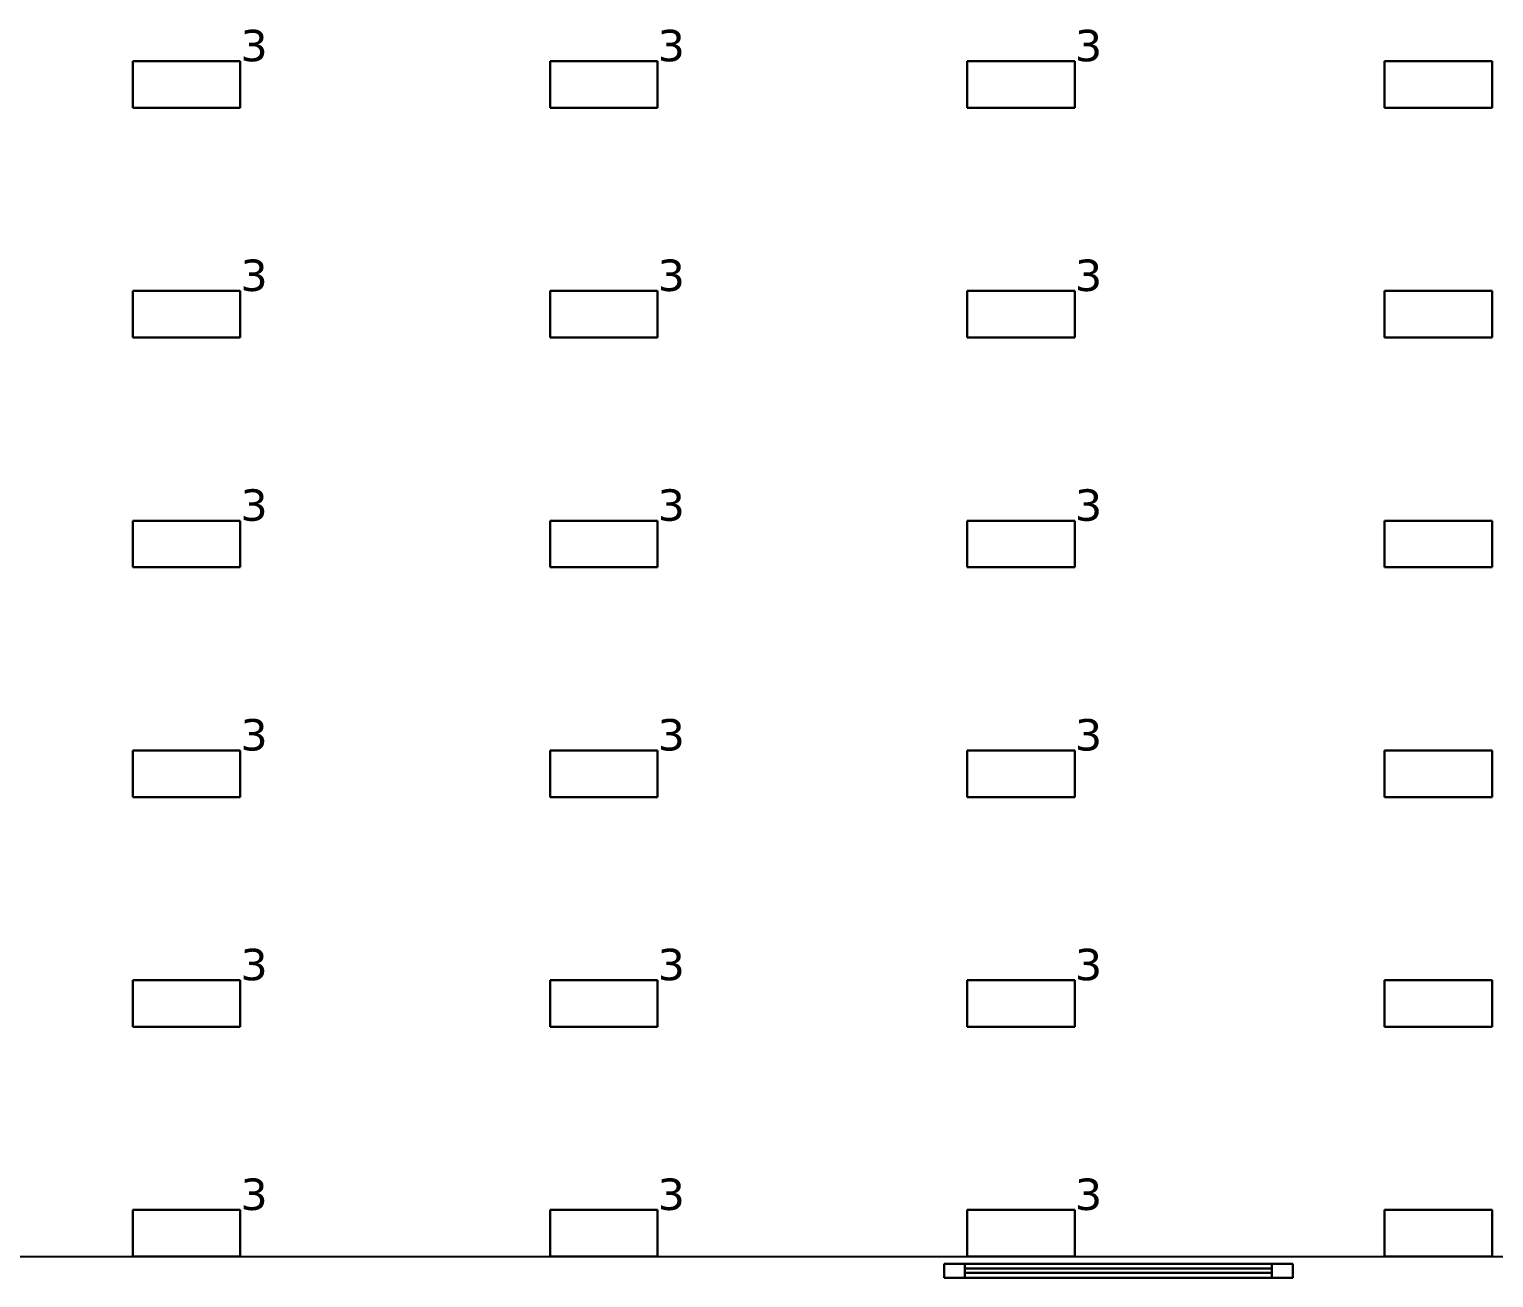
# Model space of a CAD drawing. Header units: inches. Extents: x 28 to 141, y 59 to 110.
# Drawn here: x 49.08 to 57.48, y 59.17 to 66.33 of the extents above; entities that cross this region are included whole.
import ezdxf

# ---------------------------------------------------------------- set-up
doc = ezdxf.new("R2010")
doc.units = ezdxf.units.IN
doc.header["$MEASUREMENT"] = 0
for name, color, linetype, true_color in [('DLX_BLD1_APERT', 7, 'Continuous', 0x969696), ('DLX_BLD1_CALC', 3, 'Continuous', 0x00ff00), ('DLX_BLD1_LUM', 7, 'Continuous', 0xffd400), ('DLX_BLD1_LUMKEY_IDX', 7, 'Continuous', 0x969696)]:
    doc.layers.add(name, color=color, linetype=linetype, true_color=true_color)
doc.styles.add('TableTextStyle', font='')
doc.styles.get('TableTextStyle').set_extended_font_data('VERDANA.TTF')

msp = doc.modelspace()

# ---------------------------------------------------------------- linework, layer by layer
at = {"layer": 'DLX_BLD1_APERT'}
for points in [[(56.3238, 59.2532, 0), (54.3238, 59.2532, 0)], [(54.3238, 59.2532, 0), (54.3238, 59.1732, 0)], [(54.3238, 59.2532, 0), (54.3238, 59.2532, 0)], [(54.3238, 59.2532, 0), (54.3238, 59.1732, 0)], [(54.3238, 59.1732, 0), (54.3238, 59.2532, 0)], [(54.3238, 59.2532, 0), (56.3238, 59.2532, 0)], [(54.3238, 59.1732, 0), (54.3238, 59.2532, 0)], [(56.3238, 59.2532, 0), (54.3238, 59.2532, 0)], [(54.3238, 59.2532, 0), (54.3238, 59.2532, 0)], [(54.3238, 59.2532, 0), (56.3238, 59.2532, 0)], [(56.2038, 59.2532, 0), (54.4438, 59.2532, 0)], [(54.4438, 59.2532, 0), (54.4438, 59.2532, 0)], [(54.4438, 59.2532, 0), (56.2038, 59.2532, 0)], [(54.4438, 59.2257, 0), (54.4438, 59.2532, 0)], [(54.4438, 59.2532, 0), (56.2038, 59.2532, 0)], [(54.4438, 59.2257, 0), (54.4438, 59.2532, 0)], [(54.4438, 59.2532, 0), (54.4438, 59.2532, 0)], [(54.4438, 59.2532, 0), (54.4438, 59.2257, 0)], [(56.2038, 59.2532, 0), (54.4438, 59.2532, 0)], [(54.4438, 59.2532, 0), (54.4438, 59.2257, 0)], [(56.2038, 59.2257, 0), (54.4438, 59.2257, 0)], [(54.4438, 59.2257, 0), (54.4438, 59.2257, 0)], [(54.4438, 59.2257, 0), (56.2038, 59.2257, 0)], [(54.4438, 59.2007, 0), (54.4438, 59.2257, 0)], [(54.4438, 59.2257, 0), (56.2038, 59.2257, 0)], [(54.4438, 59.2007, 0), (54.4438, 59.2257, 0)], [(54.4438, 59.2257, 0), (54.4438, 59.2257, 0)], [(54.4438, 59.2257, 0), (54.4438, 59.2007, 0)], [(56.2038, 59.2257, 0), (54.4438, 59.2257, 0)], [(54.4438, 59.2257, 0), (54.4438, 59.2007, 0)], [(56.2038, 59.2257, 0), (54.4438, 59.2257, 0)], [(54.4438, 59.2257, 0), (54.4438, 59.2257, 0)], [(54.4438, 59.2257, 0), (56.2038, 59.2257, 0)], [(56.2038, 59.2257, 0), (54.4438, 59.2257, 0)], [(54.4438, 59.2257, 0), (54.4438, 59.2007, 0)], [(54.4438, 59.2257, 0), (56.2038, 59.2257, 0)], [(54.4438, 59.2007, 0), (54.4438, 59.2257, 0)], [(54.4438, 59.2257, 0), (54.4438, 59.2257, 0)], [(54.4438, 59.2257, 0), (54.4438, 59.2007, 0)], [(54.4438, 59.2007, 0), (54.4438, 59.2257, 0)], [(56.2038, 59.2532, 0), (56.2038, 59.2532, 0)], [(56.2038, 59.2532, 0), (56.2038, 59.2257, 0)], [(56.2038, 59.2257, 0), (56.2038, 59.2532, 0)], [(56.2038, 59.2532, 0), (56.2038, 59.2532, 0)], [(56.2038, 59.2532, 0), (56.2038, 59.2257, 0)], [(56.2038, 59.2257, 0), (56.2038, 59.2532, 0)], [(56.2038, 59.2257, 0), (56.2038, 59.2257, 0)], [(56.2038, 59.2257, 0), (56.2038, 59.2007, 0)], [(56.2038, 59.2007, 0), (56.2038, 59.2257, 0)], [(56.2038, 59.2007, 0), (56.2038, 59.2257, 0)], [(56.2038, 59.2257, 0), (56.2038, 59.2257, 0)], [(56.2038, 59.2257, 0), (56.2038, 59.2007, 0)], [(56.2038, 59.2257, 0), (56.2038, 59.2257, 0)], [(56.2038, 59.2007, 0), (56.2038, 59.2257, 0)], [(56.2038, 59.2257, 0), (56.2038, 59.2007, 0)], [(56.2038, 59.2257, 0), (56.2038, 59.2257, 0)], [(56.2038, 59.2257, 0), (56.2038, 59.2007, 0)], [(56.2038, 59.2007, 0), (56.2038, 59.2257, 0)], [(56.3238, 59.1732, 0), (56.3238, 59.2532, 0)], [(56.3238, 59.2532, 0), (56.3238, 59.1732, 0)], [(56.3238, 59.2532, 0), (56.3238, 59.2532, 0)], [(56.3238, 59.2532, 0), (56.3238, 59.1732, 0)], [(56.3238, 59.1732, 0), (56.3238, 59.2532, 0)], [(56.3238, 59.2532, 0), (56.3238, 59.2532, 0)], [(54.3238, 59.1732, 0), (56.3238, 59.1732, 0)], [(54.3238, 59.1732, 0), (54.3238, 59.1732, 0)], [(56.3238, 59.1732, 0), (54.3238, 59.1732, 0)], [(56.3238, 59.1732, 0), (54.3238, 59.1732, 0)], [(54.3238, 59.1732, 0), (54.3238, 59.1732, 0)], [(54.3238, 59.1732, 0), (56.3238, 59.1732, 0)], [(54.4438, 59.2007, 0), (56.2038, 59.2007, 0)], [(54.4438, 59.1732, 0), (54.4438, 59.2007, 0)], [(56.2038, 59.2007, 0), (54.4438, 59.2007, 0)], [(54.4438, 59.2007, 0), (54.4438, 59.2007, 0)], [(54.4438, 59.2007, 0), (54.4438, 59.1732, 0)], [(54.4438, 59.1732, 0), (54.4438, 59.2007, 0)], [(54.4438, 59.2007, 0), (54.4438, 59.2007, 0)], [(56.2038, 59.2007, 0), (54.4438, 59.2007, 0)], [(54.4438, 59.2007, 0), (54.4438, 59.1732, 0)], [(54.4438, 59.2007, 0), (56.2038, 59.2007, 0)], [(54.4438, 59.2007, 0), (56.2038, 59.2007, 0)], [(56.2038, 59.2007, 0), (54.4438, 59.2007, 0)], [(54.4438, 59.2007, 0), (54.4438, 59.2007, 0)], [(54.4438, 59.2007, 0), (56.2038, 59.2007, 0)], [(56.2038, 59.2007, 0), (54.4438, 59.2007, 0)], [(54.4438, 59.2007, 0), (54.4438, 59.2007, 0)], [(56.2038, 59.1732, 0), (54.4438, 59.1732, 0)], [(54.4438, 59.1732, 0), (54.4438, 59.1732, 0)], [(54.4438, 59.1732, 0), (56.2038, 59.1732, 0)], [(56.2038, 59.1732, 0), (54.4438, 59.1732, 0)], [(54.4438, 59.1732, 0), (54.4438, 59.1732, 0)], [(54.4438, 59.1732, 0), (56.2038, 59.1732, 0)], [(56.2038, 59.2007, 0), (56.2038, 59.1732, 0)], [(56.2038, 59.1732, 0), (56.2038, 59.2007, 0)], [(56.2038, 59.2007, 0), (56.2038, 59.2007, 0)], [(56.2038, 59.2007, 0), (56.2038, 59.1732, 0)], [(56.2038, 59.1732, 0), (56.2038, 59.2007, 0)], [(56.2038, 59.2007, 0), (56.2038, 59.2007, 0)], [(56.2038, 59.2007, 0), (56.2038, 59.2007, 0)], [(56.2038, 59.2007, 0), (56.2038, 59.2007, 0)], [(56.2038, 59.1732, 0), (56.2038, 59.1732, 0)], [(56.2038, 59.1732, 0), (56.2038, 59.1732, 0)], [(56.3238, 59.1732, 0), (56.3238, 59.1732, 0)], [(56.3238, 59.1732, 0), (56.3238, 59.1732, 0)]]:
    msp.add_polyline3d(points, dxfattribs=at)
at = {"layer": 'DLX_BLD1_CALC'}
msp.add_polyline3d([(45.3576, 59.2949, 0), (83.4004, 59.2949, 0)], dxfattribs=at)
at = {"layer": 'DLX_BLD1_LUM'}
for points in [[(49.6703, 65.8836, 0), (49.6703, 66.1506, 0)], [(49.6703, 66.1506, 0), (49.6703, 66.1506, 0)], [(49.6703, 66.1506, 0), (49.6703, 65.8836, 0)], [(49.6703, 66.1506, 0), (50.2873, 66.1506, 0)], [(50.2873, 66.1506, 0), (49.6703, 66.1506, 0)], [(49.6703, 66.1506, 0), (49.6703, 66.1506, 0)], [(49.6703, 66.1506, 0), (49.6703, 65.8836, 0)], [(50.2873, 66.1506, 0), (49.6703, 66.1506, 0)], [(49.6703, 65.8836, 0), (49.6703, 66.1506, 0)], [(49.6703, 66.1506, 0), (50.2873, 66.1506, 0)], [(50.2873, 66.1506, 0), (50.2873, 65.8836, 0)], [(50.2873, 65.8836, 0), (50.2873, 66.1506, 0)], [(50.2873, 66.1506, 0), (50.2873, 66.1506, 0)], [(50.2873, 66.1506, 0), (50.2873, 66.1506, 0)], [(50.2873, 65.8836, 0), (50.2873, 66.1506, 0)], [(50.2873, 66.1506, 0), (50.2873, 65.8836, 0)], [(52.0636, 65.8836, 0), (52.0636, 66.1506, 0)], [(52.0636, 66.1506, 0), (52.0636, 66.1506, 0)], [(52.0636, 66.1506, 0), (52.0636, 65.8836, 0)], [(52.0636, 66.1506, 0), (52.6806, 66.1506, 0)], [(52.6806, 66.1506, 0), (52.0636, 66.1506, 0)], [(52.0636, 66.1506, 0), (52.0636, 66.1506, 0)], [(52.0636, 66.1506, 0), (52.0636, 65.8836, 0)], [(52.6806, 66.1506, 0), (52.0636, 66.1506, 0)], [(52.0636, 65.8836, 0), (52.0636, 66.1506, 0)], [(52.0636, 66.1506, 0), (52.6806, 66.1506, 0)], [(52.6806, 66.1506, 0), (52.6806, 65.8836, 0)], [(52.6806, 65.8836, 0), (52.6806, 66.1506, 0)], [(52.6806, 66.1506, 0), (52.6806, 66.1506, 0)], [(52.6806, 66.1506, 0), (52.6806, 66.1506, 0)], [(52.6806, 65.8836, 0), (52.6806, 66.1506, 0)], [(52.6806, 66.1506, 0), (52.6806, 65.8836, 0)], [(54.4569, 65.8836, 0), (54.4569, 66.1506, 0)], [(54.4569, 66.1506, 0), (54.4569, 66.1506, 0)], [(54.4569, 66.1506, 0), (54.4569, 65.8836, 0)], [(54.4569, 66.1506, 0), (55.0739, 66.1506, 0)], [(55.0739, 66.1506, 0), (54.4569, 66.1506, 0)], [(54.4569, 66.1506, 0), (54.4569, 66.1506, 0)], [(54.4569, 66.1506, 0), (54.4569, 65.8836, 0)], [(55.0739, 66.1506, 0), (54.4569, 66.1506, 0)], [(54.4569, 65.8836, 0), (54.4569, 66.1506, 0)], [(54.4569, 66.1506, 0), (55.0739, 66.1506, 0)], [(55.0739, 66.1506, 0), (55.0739, 65.8836, 0)], [(55.0739, 65.8836, 0), (55.0739, 66.1506, 0)], [(55.0739, 66.1506, 0), (55.0739, 66.1506, 0)], [(55.0739, 66.1506, 0), (55.0739, 66.1506, 0)], [(55.0739, 65.8836, 0), (55.0739, 66.1506, 0)], [(55.0739, 66.1506, 0), (55.0739, 65.8836, 0)], [(56.8502, 65.8836, 0), (56.8502, 66.1506, 0)], [(56.8502, 66.1506, 0), (56.8502, 66.1506, 0)], [(56.8502, 66.1506, 0), (56.8502, 65.8836, 0)], [(56.8502, 66.1506, 0), (57.4672, 66.1506, 0)], [(57.4672, 66.1506, 0), (56.8502, 66.1506, 0)], [(56.8502, 66.1506, 0), (56.8502, 66.1506, 0)], [(56.8502, 66.1506, 0), (56.8502, 65.8836, 0)], [(57.4672, 66.1506, 0), (56.8502, 66.1506, 0)], [(56.8502, 65.8836, 0), (56.8502, 66.1506, 0)], [(56.8502, 66.1506, 0), (57.4672, 66.1506, 0)], [(57.4672, 66.1506, 0), (57.4672, 65.8836, 0)], [(57.4672, 65.8836, 0), (57.4672, 66.1506, 0)], [(57.4672, 66.1506, 0), (57.4672, 66.1506, 0)], [(57.4672, 66.1506, 0), (57.4672, 66.1506, 0)], [(57.4672, 65.8836, 0), (57.4672, 66.1506, 0)], [(57.4672, 66.1506, 0), (57.4672, 65.8836, 0)], [(50.2873, 65.8836, 0), (49.6703, 65.8836, 0)], [(49.6703, 65.8836, 0), (49.6703, 65.8836, 0)], [(49.6703, 65.8836, 0), (50.2873, 65.8836, 0)], [(49.6703, 65.8836, 0), (49.6703, 65.8836, 0)], [(49.6703, 65.8836, 0), (50.2873, 65.8836, 0)], [(50.2873, 65.8836, 0), (49.6703, 65.8836, 0)], [(50.2873, 65.8836, 0), (50.2873, 65.8836, 0)], [(50.2873, 65.8836, 0), (50.2873, 65.8836, 0)], [(52.6806, 65.8836, 0), (52.0636, 65.8836, 0)], [(52.0636, 65.8836, 0), (52.0636, 65.8836, 0)], [(52.0636, 65.8836, 0), (52.6806, 65.8836, 0)], [(52.0636, 65.8836, 0), (52.0636, 65.8836, 0)], [(52.0636, 65.8836, 0), (52.6806, 65.8836, 0)], [(52.6806, 65.8836, 0), (52.0636, 65.8836, 0)], [(52.6806, 65.8836, 0), (52.6806, 65.8836, 0)], [(52.6806, 65.8836, 0), (52.6806, 65.8836, 0)], [(55.0739, 65.8836, 0), (54.4569, 65.8836, 0)], [(54.4569, 65.8836, 0), (54.4569, 65.8836, 0)], [(54.4569, 65.8836, 0), (55.0739, 65.8836, 0)], [(54.4569, 65.8836, 0), (54.4569, 65.8836, 0)], [(54.4569, 65.8836, 0), (55.0739, 65.8836, 0)], [(55.0739, 65.8836, 0), (54.4569, 65.8836, 0)], [(55.0739, 65.8836, 0), (55.0739, 65.8836, 0)], [(55.0739, 65.8836, 0), (55.0739, 65.8836, 0)], [(57.4672, 65.8836, 0), (56.8502, 65.8836, 0)], [(56.8502, 65.8836, 0), (56.8502, 65.8836, 0)], [(56.8502, 65.8836, 0), (57.4672, 65.8836, 0)], [(56.8502, 65.8836, 0), (56.8502, 65.8836, 0)], [(56.8502, 65.8836, 0), (57.4672, 65.8836, 0)], [(57.4672, 65.8836, 0), (56.8502, 65.8836, 0)], [(57.4672, 65.8836, 0), (57.4672, 65.8836, 0)], [(57.4672, 65.8836, 0), (57.4672, 65.8836, 0)], [(49.6703, 64.5659, 0), (49.6703, 64.8329, 0)], [(49.6703, 64.8329, 0), (49.6703, 64.8329, 0)], [(49.6703, 64.8329, 0), (49.6703, 64.5659, 0)], [(49.6703, 64.8329, 0), (50.2873, 64.8329, 0)], [(50.2873, 64.8329, 0), (49.6703, 64.8329, 0)], [(49.6703, 64.8329, 0), (49.6703, 64.8329, 0)], [(49.6703, 64.8329, 0), (49.6703, 64.5659, 0)], [(50.2873, 64.8329, 0), (49.6703, 64.8329, 0)], [(49.6703, 64.5659, 0), (49.6703, 64.8329, 0)], [(49.6703, 64.8329, 0), (50.2873, 64.8329, 0)], [(50.2873, 64.8329, 0), (50.2873, 64.5659, 0)], [(50.2873, 64.5659, 0), (50.2873, 64.8329, 0)], [(50.2873, 64.8329, 0), (50.2873, 64.8329, 0)], [(50.2873, 64.8329, 0), (50.2873, 64.8329, 0)], [(50.2873, 64.5659, 0), (50.2873, 64.8329, 0)], [(50.2873, 64.8329, 0), (50.2873, 64.5659, 0)], [(52.0636, 64.5659, 0), (52.0636, 64.8329, 0)], [(52.0636, 64.8329, 0), (52.0636, 64.8329, 0)], [(52.0636, 64.8329, 0), (52.0636, 64.5659, 0)], [(52.0636, 64.8329, 0), (52.6806, 64.8329, 0)], [(52.6806, 64.8329, 0), (52.0636, 64.8329, 0)], [(52.0636, 64.8329, 0), (52.0636, 64.8329, 0)], [(52.0636, 64.8329, 0), (52.0636, 64.5659, 0)], [(52.6806, 64.8329, 0), (52.0636, 64.8329, 0)], [(52.0636, 64.5659, 0), (52.0636, 64.8329, 0)], [(52.0636, 64.8329, 0), (52.6806, 64.8329, 0)], [(52.6806, 64.8329, 0), (52.6806, 64.5659, 0)], [(52.6806, 64.5659, 0), (52.6806, 64.8329, 0)], [(52.6806, 64.8329, 0), (52.6806, 64.8329, 0)], [(52.6806, 64.8329, 0), (52.6806, 64.8329, 0)], [(52.6806, 64.5659, 0), (52.6806, 64.8329, 0)], [(52.6806, 64.8329, 0), (52.6806, 64.5659, 0)], [(54.4569, 64.5659, 0), (54.4569, 64.8329, 0)], [(54.4569, 64.8329, 0), (54.4569, 64.8329, 0)], [(54.4569, 64.8329, 0), (54.4569, 64.5659, 0)], [(54.4569, 64.8329, 0), (55.0739, 64.8329, 0)], [(55.0739, 64.8329, 0), (54.4569, 64.8329, 0)], [(54.4569, 64.8329, 0), (54.4569, 64.8329, 0)], [(54.4569, 64.8329, 0), (54.4569, 64.5659, 0)], [(55.0739, 64.8329, 0), (54.4569, 64.8329, 0)], [(54.4569, 64.5659, 0), (54.4569, 64.8329, 0)], [(54.4569, 64.8329, 0), (55.0739, 64.8329, 0)], [(55.0739, 64.8329, 0), (55.0739, 64.5659, 0)], [(55.0739, 64.5659, 0), (55.0739, 64.8329, 0)], [(55.0739, 64.8329, 0), (55.0739, 64.8329, 0)], [(55.0739, 64.8329, 0), (55.0739, 64.8329, 0)], [(55.0739, 64.5659, 0), (55.0739, 64.8329, 0)], [(55.0739, 64.8329, 0), (55.0739, 64.5659, 0)], [(56.8502, 64.5659, 0), (56.8502, 64.8329, 0)], [(56.8502, 64.8329, 0), (56.8502, 64.8329, 0)], [(56.8502, 64.8329, 0), (56.8502, 64.5659, 0)], [(56.8502, 64.8329, 0), (57.4672, 64.8329, 0)], [(57.4672, 64.8329, 0), (56.8502, 64.8329, 0)], [(56.8502, 64.8329, 0), (56.8502, 64.8329, 0)], [(56.8502, 64.8329, 0), (56.8502, 64.5659, 0)], [(57.4672, 64.8329, 0), (56.8502, 64.8329, 0)], [(56.8502, 64.5659, 0), (56.8502, 64.8329, 0)], [(56.8502, 64.8329, 0), (57.4672, 64.8329, 0)], [(57.4672, 64.8329, 0), (57.4672, 64.5659, 0)], [(57.4672, 64.5659, 0), (57.4672, 64.8329, 0)], [(57.4672, 64.8329, 0), (57.4672, 64.8329, 0)], [(57.4672, 64.8329, 0), (57.4672, 64.8329, 0)], [(57.4672, 64.5659, 0), (57.4672, 64.8329, 0)], [(57.4672, 64.8329, 0), (57.4672, 64.5659, 0)], [(50.2873, 64.5659, 0), (49.6703, 64.5659, 0)], [(49.6703, 64.5659, 0), (49.6703, 64.5659, 0)], [(49.6703, 64.5659, 0), (50.2873, 64.5659, 0)], [(49.6703, 64.5659, 0), (49.6703, 64.5659, 0)], [(49.6703, 64.5659, 0), (50.2873, 64.5659, 0)], [(50.2873, 64.5659, 0), (49.6703, 64.5659, 0)], [(50.2873, 64.5659, 0), (50.2873, 64.5659, 0)], [(50.2873, 64.5659, 0), (50.2873, 64.5659, 0)], [(52.6806, 64.5659, 0), (52.0636, 64.5659, 0)], [(52.0636, 64.5659, 0), (52.0636, 64.5659, 0)], [(52.0636, 64.5659, 0), (52.6806, 64.5659, 0)], [(52.0636, 64.5659, 0), (52.0636, 64.5659, 0)], [(52.0636, 64.5659, 0), (52.6806, 64.5659, 0)], [(52.6806, 64.5659, 0), (52.0636, 64.5659, 0)], [(52.6806, 64.5659, 0), (52.6806, 64.5659, 0)], [(52.6806, 64.5659, 0), (52.6806, 64.5659, 0)], [(55.0739, 64.5659, 0), (54.4569, 64.5659, 0)], [(54.4569, 64.5659, 0), (54.4569, 64.5659, 0)], [(54.4569, 64.5659, 0), (55.0739, 64.5659, 0)], [(54.4569, 64.5659, 0), (54.4569, 64.5659, 0)], [(54.4569, 64.5659, 0), (55.0739, 64.5659, 0)], [(55.0739, 64.5659, 0), (54.4569, 64.5659, 0)], [(55.0739, 64.5659, 0), (55.0739, 64.5659, 0)], [(55.0739, 64.5659, 0), (55.0739, 64.5659, 0)], [(57.4672, 64.5659, 0), (56.8502, 64.5659, 0)], [(56.8502, 64.5659, 0), (56.8502, 64.5659, 0)], [(56.8502, 64.5659, 0), (57.4672, 64.5659, 0)], [(56.8502, 64.5659, 0), (56.8502, 64.5659, 0)], [(56.8502, 64.5659, 0), (57.4672, 64.5659, 0)], [(57.4672, 64.5659, 0), (56.8502, 64.5659, 0)], [(57.4672, 64.5659, 0), (57.4672, 64.5659, 0)], [(57.4672, 64.5659, 0), (57.4672, 64.5659, 0)], [(49.6703, 63.2481, 0), (49.6703, 63.5151, 0)], [(49.6703, 63.5151, 0), (49.6703, 63.5151, 0)], [(49.6703, 63.5151, 0), (49.6703, 63.2481, 0)], [(49.6703, 63.5151, 0), (50.2873, 63.5151, 0)], [(50.2873, 63.5151, 0), (49.6703, 63.5151, 0)], [(49.6703, 63.5151, 0), (49.6703, 63.5151, 0)], [(49.6703, 63.5151, 0), (49.6703, 63.2481, 0)], [(50.2873, 63.5151, 0), (49.6703, 63.5151, 0)], [(49.6703, 63.2481, 0), (49.6703, 63.5151, 0)], [(49.6703, 63.5151, 0), (50.2873, 63.5151, 0)], [(50.2873, 63.5151, 0), (50.2873, 63.2481, 0)], [(50.2873, 63.2481, 0), (50.2873, 63.5151, 0)], [(50.2873, 63.5151, 0), (50.2873, 63.5151, 0)], [(50.2873, 63.5151, 0), (50.2873, 63.5151, 0)], [(50.2873, 63.2481, 0), (50.2873, 63.5151, 0)], [(50.2873, 63.5151, 0), (50.2873, 63.2481, 0)], [(52.0636, 63.2481, 0), (52.0636, 63.5151, 0)], [(52.0636, 63.5151, 0), (52.0636, 63.5151, 0)], [(52.0636, 63.5151, 0), (52.0636, 63.2481, 0)], [(52.0636, 63.5151, 0), (52.6806, 63.5151, 0)], [(52.6806, 63.5151, 0), (52.0636, 63.5151, 0)], [(52.0636, 63.5151, 0), (52.0636, 63.5151, 0)], [(52.0636, 63.5151, 0), (52.0636, 63.2481, 0)], [(52.6806, 63.5151, 0), (52.0636, 63.5151, 0)], [(52.0636, 63.2481, 0), (52.0636, 63.5151, 0)], [(52.0636, 63.5151, 0), (52.6806, 63.5151, 0)], [(52.6806, 63.5151, 0), (52.6806, 63.2481, 0)], [(52.6806, 63.2481, 0), (52.6806, 63.5151, 0)], [(52.6806, 63.5151, 0), (52.6806, 63.5151, 0)], [(52.6806, 63.5151, 0), (52.6806, 63.5151, 0)], [(52.6806, 63.2481, 0), (52.6806, 63.5151, 0)], [(52.6806, 63.5151, 0), (52.6806, 63.2481, 0)], [(54.4569, 63.2481, 0), (54.4569, 63.5151, 0)], [(54.4569, 63.5151, 0), (54.4569, 63.5151, 0)], [(54.4569, 63.5151, 0), (54.4569, 63.2481, 0)], [(54.4569, 63.5151, 0), (55.0739, 63.5151, 0)], [(55.0739, 63.5151, 0), (54.4569, 63.5151, 0)], [(54.4569, 63.5151, 0), (54.4569, 63.5151, 0)], [(54.4569, 63.5151, 0), (54.4569, 63.2481, 0)], [(55.0739, 63.5151, 0), (54.4569, 63.5151, 0)], [(54.4569, 63.2481, 0), (54.4569, 63.5151, 0)], [(54.4569, 63.5151, 0), (55.0739, 63.5151, 0)], [(55.0739, 63.5151, 0), (55.0739, 63.2481, 0)], [(55.0739, 63.2481, 0), (55.0739, 63.5151, 0)], [(55.0739, 63.5151, 0), (55.0739, 63.5151, 0)], [(55.0739, 63.5151, 0), (55.0739, 63.5151, 0)], [(55.0739, 63.2481, 0), (55.0739, 63.5151, 0)], [(55.0739, 63.5151, 0), (55.0739, 63.2481, 0)], [(56.8502, 63.2481, 0), (56.8502, 63.5151, 0)], [(56.8502, 63.5151, 0), (56.8502, 63.5151, 0)], [(56.8502, 63.5151, 0), (56.8502, 63.2481, 0)], [(56.8502, 63.5151, 0), (57.4672, 63.5151, 0)], [(57.4672, 63.5151, 0), (56.8502, 63.5151, 0)], [(56.8502, 63.5151, 0), (56.8502, 63.5151, 0)], [(56.8502, 63.5151, 0), (56.8502, 63.2481, 0)], [(57.4672, 63.5151, 0), (56.8502, 63.5151, 0)], [(56.8502, 63.2481, 0), (56.8502, 63.5151, 0)], [(56.8502, 63.5151, 0), (57.4672, 63.5151, 0)], [(57.4672, 63.5151, 0), (57.4672, 63.2481, 0)], [(57.4672, 63.2481, 0), (57.4672, 63.5151, 0)], [(57.4672, 63.5151, 0), (57.4672, 63.5151, 0)], [(57.4672, 63.5151, 0), (57.4672, 63.5151, 0)], [(57.4672, 63.2481, 0), (57.4672, 63.5151, 0)], [(57.4672, 63.5151, 0), (57.4672, 63.2481, 0)], [(50.2873, 63.2481, 0), (49.6703, 63.2481, 0)], [(49.6703, 63.2481, 0), (49.6703, 63.2481, 0)], [(49.6703, 63.2481, 0), (50.2873, 63.2481, 0)], [(49.6703, 63.2481, 0), (49.6703, 63.2481, 0)], [(49.6703, 63.2481, 0), (50.2873, 63.2481, 0)], [(50.2873, 63.2481, 0), (49.6703, 63.2481, 0)], [(50.2873, 63.2481, 0), (50.2873, 63.2481, 0)], [(50.2873, 63.2481, 0), (50.2873, 63.2481, 0)], [(52.6806, 63.2481, 0), (52.0636, 63.2481, 0)], [(52.0636, 63.2481, 0), (52.0636, 63.2481, 0)], [(52.0636, 63.2481, 0), (52.6806, 63.2481, 0)], [(52.0636, 63.2481, 0), (52.0636, 63.2481, 0)], [(52.0636, 63.2481, 0), (52.6806, 63.2481, 0)], [(52.6806, 63.2481, 0), (52.0636, 63.2481, 0)], [(52.6806, 63.2481, 0), (52.6806, 63.2481, 0)], [(52.6806, 63.2481, 0), (52.6806, 63.2481, 0)], [(55.0739, 63.2481, 0), (54.4569, 63.2481, 0)], [(54.4569, 63.2481, 0), (54.4569, 63.2481, 0)], [(54.4569, 63.2481, 0), (55.0739, 63.2481, 0)], [(54.4569, 63.2481, 0), (54.4569, 63.2481, 0)], [(54.4569, 63.2481, 0), (55.0739, 63.2481, 0)], [(55.0739, 63.2481, 0), (54.4569, 63.2481, 0)], [(55.0739, 63.2481, 0), (55.0739, 63.2481, 0)], [(55.0739, 63.2481, 0), (55.0739, 63.2481, 0)], [(57.4672, 63.2481, 0), (56.8502, 63.2481, 0)], [(56.8502, 63.2481, 0), (56.8502, 63.2481, 0)], [(56.8502, 63.2481, 0), (57.4672, 63.2481, 0)], [(56.8502, 63.2481, 0), (56.8502, 63.2481, 0)], [(56.8502, 63.2481, 0), (57.4672, 63.2481, 0)], [(57.4672, 63.2481, 0), (56.8502, 63.2481, 0)], [(57.4672, 63.2481, 0), (57.4672, 63.2481, 0)], [(57.4672, 63.2481, 0), (57.4672, 63.2481, 0)], [(49.6703, 61.9304, 0), (49.6703, 62.1974, 0)], [(49.6703, 62.1974, 0), (49.6703, 62.1974, 0)], [(49.6703, 62.1974, 0), (49.6703, 61.9304, 0)], [(49.6703, 62.1974, 0), (50.2873, 62.1974, 0)], [(50.2873, 62.1974, 0), (49.6703, 62.1974, 0)], [(49.6703, 62.1974, 0), (49.6703, 62.1974, 0)], [(49.6703, 62.1974, 0), (49.6703, 61.9304, 0)], [(50.2873, 62.1974, 0), (49.6703, 62.1974, 0)], [(49.6703, 61.9304, 0), (49.6703, 62.1974, 0)], [(49.6703, 62.1974, 0), (50.2873, 62.1974, 0)], [(50.2873, 62.1974, 0), (50.2873, 61.9304, 0)], [(50.2873, 61.9304, 0), (50.2873, 62.1974, 0)], [(50.2873, 62.1974, 0), (50.2873, 62.1974, 0)], [(50.2873, 62.1974, 0), (50.2873, 62.1974, 0)], [(50.2873, 61.9304, 0), (50.2873, 62.1974, 0)], [(50.2873, 62.1974, 0), (50.2873, 61.9304, 0)], [(52.0636, 61.9304, 0), (52.0636, 62.1974, 0)], [(52.0636, 62.1974, 0), (52.0636, 62.1974, 0)], [(52.0636, 62.1974, 0), (52.0636, 61.9304, 0)], [(52.0636, 62.1974, 0), (52.6806, 62.1974, 0)], [(52.6806, 62.1974, 0), (52.0636, 62.1974, 0)], [(52.0636, 62.1974, 0), (52.0636, 62.1974, 0)], [(52.0636, 62.1974, 0), (52.0636, 61.9304, 0)], [(52.6806, 62.1974, 0), (52.0636, 62.1974, 0)], [(52.0636, 61.9304, 0), (52.0636, 62.1974, 0)], [(52.0636, 62.1974, 0), (52.6806, 62.1974, 0)], [(52.6806, 62.1974, 0), (52.6806, 61.9304, 0)], [(52.6806, 61.9304, 0), (52.6806, 62.1974, 0)], [(52.6806, 62.1974, 0), (52.6806, 62.1974, 0)], [(52.6806, 62.1974, 0), (52.6806, 62.1974, 0)], [(52.6806, 61.9304, 0), (52.6806, 62.1974, 0)], [(52.6806, 62.1974, 0), (52.6806, 61.9304, 0)], [(54.4569, 61.9304, 0), (54.4569, 62.1974, 0)], [(54.4569, 62.1974, 0), (54.4569, 62.1974, 0)], [(54.4569, 62.1974, 0), (54.4569, 61.9304, 0)], [(54.4569, 62.1974, 0), (55.0739, 62.1974, 0)], [(55.0739, 62.1974, 0), (54.4569, 62.1974, 0)], [(54.4569, 62.1974, 0), (54.4569, 62.1974, 0)], [(54.4569, 62.1974, 0), (54.4569, 61.9304, 0)], [(55.0739, 62.1974, 0), (54.4569, 62.1974, 0)], [(54.4569, 61.9304, 0), (54.4569, 62.1974, 0)], [(54.4569, 62.1974, 0), (55.0739, 62.1974, 0)], [(55.0739, 62.1974, 0), (55.0739, 61.9304, 0)], [(55.0739, 61.9304, 0), (55.0739, 62.1974, 0)], [(55.0739, 62.1974, 0), (55.0739, 62.1974, 0)], [(55.0739, 62.1974, 0), (55.0739, 62.1974, 0)], [(55.0739, 61.9304, 0), (55.0739, 62.1974, 0)], [(55.0739, 62.1974, 0), (55.0739, 61.9304, 0)], [(56.8502, 61.9304, 0), (56.8502, 62.1974, 0)], [(56.8502, 62.1974, 0), (56.8502, 62.1974, 0)], [(56.8502, 62.1974, 0), (56.8502, 61.9304, 0)], [(56.8502, 62.1974, 0), (57.4672, 62.1974, 0)], [(57.4672, 62.1974, 0), (56.8502, 62.1974, 0)], [(56.8502, 62.1974, 0), (56.8502, 62.1974, 0)], [(56.8502, 62.1974, 0), (56.8502, 61.9304, 0)], [(57.4672, 62.1974, 0), (56.8502, 62.1974, 0)], [(56.8502, 61.9304, 0), (56.8502, 62.1974, 0)], [(56.8502, 62.1974, 0), (57.4672, 62.1974, 0)], [(57.4672, 62.1974, 0), (57.4672, 61.9304, 0)], [(57.4672, 61.9304, 0), (57.4672, 62.1974, 0)], [(57.4672, 62.1974, 0), (57.4672, 62.1974, 0)], [(57.4672, 62.1974, 0), (57.4672, 62.1974, 0)], [(57.4672, 61.9304, 0), (57.4672, 62.1974, 0)], [(57.4672, 62.1974, 0), (57.4672, 61.9304, 0)], [(50.2873, 61.9304, 0), (49.6703, 61.9304, 0)], [(49.6703, 61.9304, 0), (49.6703, 61.9304, 0)], [(49.6703, 61.9304, 0), (50.2873, 61.9304, 0)], [(49.6703, 61.9304, 0), (49.6703, 61.9304, 0)], [(49.6703, 61.9304, 0), (50.2873, 61.9304, 0)], [(50.2873, 61.9304, 0), (49.6703, 61.9304, 0)], [(50.2873, 61.9304, 0), (50.2873, 61.9304, 0)], [(50.2873, 61.9304, 0), (50.2873, 61.9304, 0)], [(52.6806, 61.9304, 0), (52.0636, 61.9304, 0)], [(52.0636, 61.9304, 0), (52.0636, 61.9304, 0)], [(52.0636, 61.9304, 0), (52.6806, 61.9304, 0)], [(52.0636, 61.9304, 0), (52.0636, 61.9304, 0)], [(52.0636, 61.9304, 0), (52.6806, 61.9304, 0)], [(52.6806, 61.9304, 0), (52.0636, 61.9304, 0)], [(52.6806, 61.9304, 0), (52.6806, 61.9304, 0)], [(52.6806, 61.9304, 0), (52.6806, 61.9304, 0)], [(55.0739, 61.9304, 0), (54.4569, 61.9304, 0)], [(54.4569, 61.9304, 0), (54.4569, 61.9304, 0)], [(54.4569, 61.9304, 0), (55.0739, 61.9304, 0)], [(54.4569, 61.9304, 0), (54.4569, 61.9304, 0)], [(54.4569, 61.9304, 0), (55.0739, 61.9304, 0)], [(55.0739, 61.9304, 0), (54.4569, 61.9304, 0)], [(55.0739, 61.9304, 0), (55.0739, 61.9304, 0)], [(55.0739, 61.9304, 0), (55.0739, 61.9304, 0)], [(57.4672, 61.9304, 0), (56.8502, 61.9304, 0)], [(56.8502, 61.9304, 0), (56.8502, 61.9304, 0)], [(56.8502, 61.9304, 0), (57.4672, 61.9304, 0)], [(56.8502, 61.9304, 0), (56.8502, 61.9304, 0)], [(56.8502, 61.9304, 0), (57.4672, 61.9304, 0)], [(57.4672, 61.9304, 0), (56.8502, 61.9304, 0)], [(57.4672, 61.9304, 0), (57.4672, 61.9304, 0)], [(57.4672, 61.9304, 0), (57.4672, 61.9304, 0)], [(49.6703, 60.6127, 0), (49.6703, 60.8797, 0)], [(49.6703, 60.8797, 0), (49.6703, 60.8797, 0)], [(49.6703, 60.8797, 0), (49.6703, 60.6127, 0)], [(49.6703, 60.8797, 0), (50.2873, 60.8797, 0)], [(50.2873, 60.8797, 0), (49.6703, 60.8797, 0)], [(49.6703, 60.8797, 0), (49.6703, 60.8797, 0)], [(49.6703, 60.8797, 0), (49.6703, 60.6127, 0)], [(50.2873, 60.8797, 0), (49.6703, 60.8797, 0)], [(49.6703, 60.6127, 0), (49.6703, 60.8797, 0)], [(49.6703, 60.8797, 0), (50.2873, 60.8797, 0)], [(50.2873, 60.8797, 0), (50.2873, 60.6127, 0)], [(50.2873, 60.6127, 0), (50.2873, 60.8797, 0)], [(50.2873, 60.8797, 0), (50.2873, 60.8797, 0)], [(50.2873, 60.8797, 0), (50.2873, 60.8797, 0)], [(50.2873, 60.6127, 0), (50.2873, 60.8797, 0)], [(50.2873, 60.8797, 0), (50.2873, 60.6127, 0)], [(52.0636, 60.6127, 0), (52.0636, 60.8797, 0)], [(52.0636, 60.8797, 0), (52.0636, 60.8797, 0)], [(52.0636, 60.8797, 0), (52.0636, 60.6127, 0)], [(52.0636, 60.8797, 0), (52.6806, 60.8797, 0)], [(52.6806, 60.8797, 0), (52.0636, 60.8797, 0)], [(52.0636, 60.8797, 0), (52.0636, 60.8797, 0)], [(52.0636, 60.8797, 0), (52.0636, 60.6127, 0)], [(52.6806, 60.8797, 0), (52.0636, 60.8797, 0)], [(52.0636, 60.6127, 0), (52.0636, 60.8797, 0)], [(52.0636, 60.8797, 0), (52.6806, 60.8797, 0)], [(52.6806, 60.8797, 0), (52.6806, 60.6127, 0)], [(52.6806, 60.6127, 0), (52.6806, 60.8797, 0)], [(52.6806, 60.8797, 0), (52.6806, 60.8797, 0)], [(52.6806, 60.8797, 0), (52.6806, 60.8797, 0)], [(52.6806, 60.6127, 0), (52.6806, 60.8797, 0)], [(52.6806, 60.8797, 0), (52.6806, 60.6127, 0)], [(54.4569, 60.6127, 0), (54.4569, 60.8797, 0)], [(54.4569, 60.8797, 0), (54.4569, 60.8797, 0)], [(54.4569, 60.8797, 0), (54.4569, 60.6127, 0)], [(54.4569, 60.8797, 0), (55.0739, 60.8797, 0)], [(55.0739, 60.8797, 0), (54.4569, 60.8797, 0)], [(54.4569, 60.8797, 0), (54.4569, 60.8797, 0)], [(54.4569, 60.8797, 0), (54.4569, 60.6127, 0)], [(55.0739, 60.8797, 0), (54.4569, 60.8797, 0)], [(54.4569, 60.6127, 0), (54.4569, 60.8797, 0)], [(54.4569, 60.8797, 0), (55.0739, 60.8797, 0)], [(55.0739, 60.8797, 0), (55.0739, 60.6127, 0)], [(55.0739, 60.6127, 0), (55.0739, 60.8797, 0)], [(55.0739, 60.8797, 0), (55.0739, 60.8797, 0)], [(55.0739, 60.8797, 0), (55.0739, 60.8797, 0)], [(55.0739, 60.6127, 0), (55.0739, 60.8797, 0)], [(55.0739, 60.8797, 0), (55.0739, 60.6127, 0)], [(56.8502, 60.6127, 0), (56.8502, 60.8797, 0)], [(56.8502, 60.8797, 0), (56.8502, 60.8797, 0)], [(56.8502, 60.8797, 0), (56.8502, 60.6127, 0)], [(56.8502, 60.8797, 0), (57.4672, 60.8797, 0)], [(57.4672, 60.8797, 0), (56.8502, 60.8797, 0)], [(56.8502, 60.8797, 0), (56.8502, 60.8797, 0)], [(56.8502, 60.8797, 0), (56.8502, 60.6127, 0)], [(57.4672, 60.8797, 0), (56.8502, 60.8797, 0)], [(56.8502, 60.6127, 0), (56.8502, 60.8797, 0)], [(56.8502, 60.8797, 0), (57.4672, 60.8797, 0)], [(57.4672, 60.8797, 0), (57.4672, 60.6127, 0)], [(57.4672, 60.6127, 0), (57.4672, 60.8797, 0)], [(57.4672, 60.8797, 0), (57.4672, 60.8797, 0)], [(57.4672, 60.8797, 0), (57.4672, 60.8797, 0)], [(57.4672, 60.6127, 0), (57.4672, 60.8797, 0)], [(57.4672, 60.8797, 0), (57.4672, 60.6127, 0)], [(50.2873, 60.6127, 0), (49.6703, 60.6127, 0)], [(49.6703, 60.6127, 0), (49.6703, 60.6127, 0)], [(49.6703, 60.6127, 0), (50.2873, 60.6127, 0)], [(49.6703, 60.6127, 0), (49.6703, 60.6127, 0)], [(49.6703, 60.6127, 0), (50.2873, 60.6127, 0)], [(50.2873, 60.6127, 0), (49.6703, 60.6127, 0)], [(50.2873, 60.6127, 0), (50.2873, 60.6127, 0)], [(50.2873, 60.6127, 0), (50.2873, 60.6127, 0)], [(52.6806, 60.6127, 0), (52.0636, 60.6127, 0)], [(52.0636, 60.6127, 0), (52.0636, 60.6127, 0)], [(52.0636, 60.6127, 0), (52.6806, 60.6127, 0)], [(52.0636, 60.6127, 0), (52.0636, 60.6127, 0)], [(52.0636, 60.6127, 0), (52.6806, 60.6127, 0)], [(52.6806, 60.6127, 0), (52.0636, 60.6127, 0)], [(52.6806, 60.6127, 0), (52.6806, 60.6127, 0)], [(52.6806, 60.6127, 0), (52.6806, 60.6127, 0)], [(55.0739, 60.6127, 0), (54.4569, 60.6127, 0)], [(54.4569, 60.6127, 0), (54.4569, 60.6127, 0)], [(54.4569, 60.6127, 0), (55.0739, 60.6127, 0)], [(54.4569, 60.6127, 0), (54.4569, 60.6127, 0)], [(54.4569, 60.6127, 0), (55.0739, 60.6127, 0)], [(55.0739, 60.6127, 0), (54.4569, 60.6127, 0)], [(55.0739, 60.6127, 0), (55.0739, 60.6127, 0)], [(55.0739, 60.6127, 0), (55.0739, 60.6127, 0)], [(57.4672, 60.6127, 0), (56.8502, 60.6127, 0)], [(56.8502, 60.6127, 0), (56.8502, 60.6127, 0)], [(56.8502, 60.6127, 0), (57.4672, 60.6127, 0)], [(56.8502, 60.6127, 0), (56.8502, 60.6127, 0)], [(56.8502, 60.6127, 0), (57.4672, 60.6127, 0)], [(57.4672, 60.6127, 0), (56.8502, 60.6127, 0)], [(57.4672, 60.6127, 0), (57.4672, 60.6127, 0)], [(57.4672, 60.6127, 0), (57.4672, 60.6127, 0)], [(49.6703, 59.2949, 0), (49.6703, 59.5619, 0)], [(49.6703, 59.5619, 0), (49.6703, 59.5619, 0)], [(49.6703, 59.5619, 0), (49.6703, 59.2949, 0)], [(49.6703, 59.5619, 0), (50.2873, 59.5619, 0)], [(50.2873, 59.5619, 0), (49.6703, 59.5619, 0)], [(49.6703, 59.5619, 0), (49.6703, 59.5619, 0)], [(49.6703, 59.5619, 0), (49.6703, 59.2949, 0)], [(50.2873, 59.5619, 0), (49.6703, 59.5619, 0)], [(49.6703, 59.2949, 0), (49.6703, 59.5619, 0)], [(49.6703, 59.5619, 0), (50.2873, 59.5619, 0)], [(50.2873, 59.5619, 0), (50.2873, 59.2949, 0)], [(50.2873, 59.2949, 0), (50.2873, 59.5619, 0)], [(50.2873, 59.5619, 0), (50.2873, 59.5619, 0)], [(50.2873, 59.5619, 0), (50.2873, 59.5619, 0)], [(50.2873, 59.2949, 0), (50.2873, 59.5619, 0)], [(50.2873, 59.5619, 0), (50.2873, 59.2949, 0)], [(52.0636, 59.2949, 0), (52.0636, 59.5619, 0)], [(52.0636, 59.5619, 0), (52.0636, 59.5619, 0)], [(52.0636, 59.5619, 0), (52.0636, 59.2949, 0)], [(52.0636, 59.5619, 0), (52.6806, 59.5619, 0)], [(52.6806, 59.5619, 0), (52.0636, 59.5619, 0)], [(52.0636, 59.5619, 0), (52.0636, 59.5619, 0)], [(52.0636, 59.5619, 0), (52.0636, 59.2949, 0)], [(52.6806, 59.5619, 0), (52.0636, 59.5619, 0)], [(52.0636, 59.2949, 0), (52.0636, 59.5619, 0)], [(52.0636, 59.5619, 0), (52.6806, 59.5619, 0)], [(52.6806, 59.5619, 0), (52.6806, 59.2949, 0)], [(52.6806, 59.2949, 0), (52.6806, 59.5619, 0)], [(52.6806, 59.5619, 0), (52.6806, 59.5619, 0)], [(52.6806, 59.5619, 0), (52.6806, 59.5619, 0)], [(52.6806, 59.2949, 0), (52.6806, 59.5619, 0)], [(52.6806, 59.5619, 0), (52.6806, 59.2949, 0)], [(54.4569, 59.2949, 0), (54.4569, 59.5619, 0)], [(54.4569, 59.5619, 0), (54.4569, 59.5619, 0)], [(54.4569, 59.5619, 0), (54.4569, 59.2949, 0)], [(54.4569, 59.5619, 0), (55.0739, 59.5619, 0)], [(55.0739, 59.5619, 0), (54.4569, 59.5619, 0)], [(54.4569, 59.5619, 0), (54.4569, 59.5619, 0)], [(54.4569, 59.5619, 0), (54.4569, 59.2949, 0)], [(55.0739, 59.5619, 0), (54.4569, 59.5619, 0)], [(54.4569, 59.2949, 0), (54.4569, 59.5619, 0)], [(54.4569, 59.5619, 0), (55.0739, 59.5619, 0)], [(55.0739, 59.5619, 0), (55.0739, 59.2949, 0)], [(55.0739, 59.2949, 0), (55.0739, 59.5619, 0)], [(55.0739, 59.5619, 0), (55.0739, 59.5619, 0)], [(55.0739, 59.5619, 0), (55.0739, 59.5619, 0)], [(55.0739, 59.2949, 0), (55.0739, 59.5619, 0)], [(55.0739, 59.5619, 0), (55.0739, 59.2949, 0)], [(56.8502, 59.2949, 0), (56.8502, 59.5619, 0)], [(56.8502, 59.5619, 0), (56.8502, 59.5619, 0)], [(56.8502, 59.5619, 0), (56.8502, 59.2949, 0)], [(56.8502, 59.5619, 0), (57.4672, 59.5619, 0)], [(57.4672, 59.5619, 0), (56.8502, 59.5619, 0)], [(56.8502, 59.5619, 0), (56.8502, 59.5619, 0)], [(56.8502, 59.5619, 0), (56.8502, 59.2949, 0)], [(57.4672, 59.5619, 0), (56.8502, 59.5619, 0)], [(56.8502, 59.2949, 0), (56.8502, 59.5619, 0)], [(56.8502, 59.5619, 0), (57.4672, 59.5619, 0)], [(57.4672, 59.5619, 0), (57.4672, 59.2949, 0)], [(57.4672, 59.2949, 0), (57.4672, 59.5619, 0)], [(57.4672, 59.5619, 0), (57.4672, 59.5619, 0)], [(57.4672, 59.5619, 0), (57.4672, 59.5619, 0)], [(57.4672, 59.2949, 0), (57.4672, 59.5619, 0)], [(57.4672, 59.5619, 0), (57.4672, 59.2949, 0)], [(50.2873, 59.2949, 0), (49.6703, 59.2949, 0)], [(49.6703, 59.2949, 0), (49.6703, 59.2949, 0)], [(49.6703, 59.2949, 0), (50.2873, 59.2949, 0)], [(49.6703, 59.2949, 0), (49.6703, 59.2949, 0)], [(49.6703, 59.2949, 0), (50.2873, 59.2949, 0)], [(50.2873, 59.2949, 0), (49.6703, 59.2949, 0)], [(50.2873, 59.2949, 0), (50.2873, 59.2949, 0)], [(50.2873, 59.2949, 0), (50.2873, 59.2949, 0)], [(52.6806, 59.2949, 0), (52.0636, 59.2949, 0)], [(52.0636, 59.2949, 0), (52.0636, 59.2949, 0)], [(52.0636, 59.2949, 0), (52.6806, 59.2949, 0)], [(52.0636, 59.2949, 0), (52.0636, 59.2949, 0)], [(52.0636, 59.2949, 0), (52.6806, 59.2949, 0)], [(52.6806, 59.2949, 0), (52.0636, 59.2949, 0)], [(52.6806, 59.2949, 0), (52.6806, 59.2949, 0)], [(52.6806, 59.2949, 0), (52.6806, 59.2949, 0)], [(55.0739, 59.2949, 0), (54.4569, 59.2949, 0)], [(54.4569, 59.2949, 0), (54.4569, 59.2949, 0)], [(54.4569, 59.2949, 0), (55.0739, 59.2949, 0)], [(54.4569, 59.2949, 0), (54.4569, 59.2949, 0)], [(54.4569, 59.2949, 0), (55.0739, 59.2949, 0)], [(55.0739, 59.2949, 0), (54.4569, 59.2949, 0)], [(55.0739, 59.2949, 0), (55.0739, 59.2949, 0)], [(55.0739, 59.2949, 0), (55.0739, 59.2949, 0)], [(57.4672, 59.2949, 0), (56.8502, 59.2949, 0)], [(56.8502, 59.2949, 0), (56.8502, 59.2949, 0)], [(56.8502, 59.2949, 0), (57.4672, 59.2949, 0)], [(56.8502, 59.2949, 0), (56.8502, 59.2949, 0)], [(56.8502, 59.2949, 0), (57.4672, 59.2949, 0)], [(57.4672, 59.2949, 0), (56.8502, 59.2949, 0)], [(57.4672, 59.2949, 0), (57.4672, 59.2949, 0)], [(57.4672, 59.2949, 0), (57.4672, 59.2949, 0)]]:
    msp.add_polyline3d(points, dxfattribs=at)

# ---------------------------------------------------------------- texts
at = {"layer": 'DLX_BLD1_LUMKEY_IDX', "style": 'TableTextStyle'}
for p in [(50.2873, 66.1506), (52.6806, 66.1506), (55.0739, 66.1506), (50.2873, 64.8329), (52.6806, 64.8329), (55.0739, 64.8329), (50.2873, 63.5151), (52.6806, 63.5151), (55.0739, 63.5151), (50.2873, 62.1974), (52.6806, 62.1974), (55.0739, 62.1974), (50.2873, 60.8797), (52.6806, 60.8797), (55.0739, 60.8797), (50.2873, 59.5619), (52.6806, 59.5619), (55.0739, 59.5619)]:
    msp.add_text('3', height=0.18, dxfattribs=at).set_placement(p)

doc.saveas('drawing.dxf')
